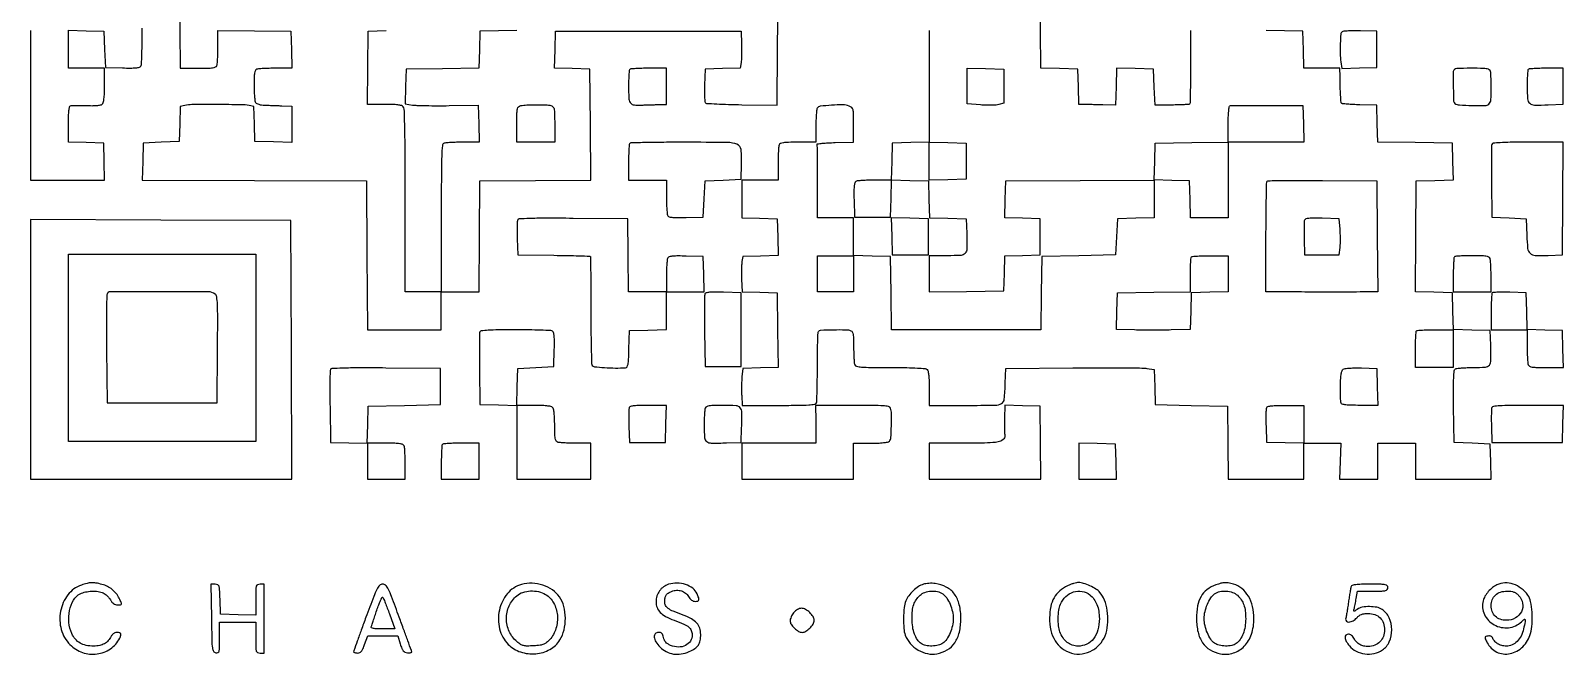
# Model space of a CAD drawing. Extents: x 179 to 1071, y 112 to 1107.
# Drawn here: x 179 to 1071, y 112 to 475 of the extents above; entities that cross this region are included whole.
import ezdxf

# ---------------------------------------------------------------- set-up
doc = ezdxf.new("R2010")
doc.units = 0

msp = doc.modelspace()

# ---------------------------------------------------------------- linework, layer by layer
for points in [[(636.628498, 508.5, -0.000011), (636.686514, 513.456964, -0.000007), (636.754941, 519.28553, -0.000007), (636.822713, 525.044777, -0.000012)], [(265.5, 496.5), (265.769502, 474.75), (266.039005, 453), (276.412514, 453, 0.005366), (281.968078, 453.059623, 0.030411), (284.916741, 453.302749, 0.063154), (286.602242, 453.767793, 0.205063), (287.393011, 454.581787, 0.072071), (287.632119, 455.638569, 0.005899), (287.821697, 458.471367, 0.007818), (287.955696, 461.871491, 0.005938), (288, 465.601675), (288, 475.039775), (309.25, 474.769888), (330.5, 474.5), (330.783832, 463.75), (331.067663, 453), (321.615619, 453, 0.00593), (317.880092, 452.955696, 0.007809), (314.475463, 452.821697, 0.005887), (311.638889, 452.632128, 0.0721), (310.581787, 452.393011, 0.190061), (309.785864, 451.663266, 0.071459), (309.315682, 450.197627, 0.035402), (309.070745, 447.679954, 0.006995), (309.015313, 443.143011, 0.009521), (309.086359, 439.729884, 0.012559), (309.288396, 436.624584, 0.010019), (309.571846, 434.061101, 0.108977), (309.923453, 433.089615, 0.138758), (310.563693, 432.515865, 0.042405), (311.787419, 432.040986, 0.037149), (313.366603, 431.702499, 0.026998), (315.158141, 431.553638, -0.000805), (317.228709, 431.490407, -0.000375), (319.913641, 431.40207, -0.000372), (322.73135, 431.30515, -0.00052), (325.25, 431.214023), (331, 431), (331, 420.466168), (331, 409.932337), (320.25, 410.216168), (309.5, 410.5), (309.215811, 420.678054), (308.931622, 430.856108), (306.215811, 431.332062, 0.040289), (301.431141, 431.778111, 0.002526), (287.244385, 431.882648, 0.002188), (272.891241, 431.853095, 0.049504), (268.784189, 431.418763), (266.068378, 430.856108), (265.784189, 420.678054), (265.5, 410.5), (255, 410), (244.5, 409.5), (244.216242, 398.757253), (243.932484, 388.014506), (309.216242, 387.757253), (374.5, 387.5), (374.760623, 344.25), (375.021245, 301), (396.510623, 301), (418, 301), (418, 312), (418, 323), (428.986147, 323), (439.972294, 323), (440.236147, 355.25), (440.5, 387.5), (472.763835, 387.763871), (505.02767, 388.027743), (504.763835, 420.263871), (504.5, 452.5), (494.216527, 452.785353), (483.933054, 453.070705), (484.216527, 463.785353), (484.5, 474.5), (538.5, 474.5), (592.5, 474.5), (592.748108, 467, -0.007598), (592.803647, 463.89277, -0.007406), (592.765608, 460.758588, -0.007333), (592.651042, 458.007093, -0.027302), (592.459277, 456.284554), (591.922339, 453.069109), (581.711169, 452.784554), (571.5, 452.5), (571.210352, 443.089648, 0.008052), (571.156644, 439.42805, 0.011912), (571.237748, 436.217744, 0.007189), (571.406745, 433.558231, 0.182207), (571.710352, 432.910471, 0.180444), (572.430624, 432.593135, 0.001702), (578.289916, 432.273246, 0.005423), (585.085108, 431.99931, 0.003449), (593, 431.820823), (613.5, 431.5), (613.763623, 464.217376), (614.027245, 496.934753)], [(854, 475), (854.06017, 464.25, -0.002173), (854.075531, 451.96315, -0.003736), (853.967334, 441.726533, -0.000817), (853.793233, 432.879412, -0.19338), (853.480927, 432.147593, -0.18355), (853.11546, 431.98336, -0.00198), (850.322446, 431.828696, -0.005908), (847.072031, 431.700102, -0.003771), (843.290434, 431.623768), (833.5, 431.5), (833, 442), (832.5, 452.5), (821.784171, 452.783485), (811.068343, 453.06697), (810.784171, 442.313367), (810.5, 431.559765), (803, 431.722392, 0.000144), (799.892804, 431.78887, 0.000141), (796.758714, 431.854135, 0.000139), (794.005162, 431.909938, 0.000526), (792.284983, 431.942509), (789.069966, 432), (788.784983, 442.25), (788.5, 452.5), (777.769409, 452.783635), (767.038817, 453.06727), (766.769409, 474.783635), (766.5, 496.5)], [(179, 475), (179, 431.5), (179, 388), (200.533832, 388), (222.067663, 388), (221.783832, 398.75), (221.5, 409.5), (211.25, 409.784983), (201, 410.069966), (201, 420.427994, -0.006647), (201.064678, 425.292635, -0.022153), (201.290933, 428.47902, -0.028465), (201.653197, 430.563159, -0.255102), (202.25, 431.23197, -0.077385), (203.093152, 431.392569, -0.005711), (205.450156, 431.445228, -0.007834), (208.27612, 431.4318, -0.005859), (211.38883, 431.331733, 0.011422), (214.768564, 431.260707, 0.02067), (217.53261, 431.380091, 0.02214), (219.637984, 431.652712, 0.130656), (220.63883, 432.115219, 0.157853), (221.284258, 433.133455, 0.032209), (221.686957, 435.256735, 0.023264), (221.929459, 438.419774, 0.0075), (222, 443.122445), (222, 453), (211.5, 453), (201, 453), (201, 464.034983), (201, 475.069966), (211.25, 474.784983), (221.5, 474.5), (222, 464), (222.5, 453.5), (232.417355, 453.211769, 0.006827), (237.195195, 453.138177, 0.023663), (240.282937, 453.278982, 0.033714), (242.294865, 453.604266, 0.19692), (243.152042, 454.211769, 0.130376), (243.481255, 455.253532, 0.002272), (243.733781, 461.226833, 0.005576), (243.919662, 468.225379, 0.003666), (243.984687, 476.283832)], [(461.933016, 475.066984), (451.216508, 474.783492), (440.5, 474.5), (440.216369, 463.76979), (439.932738, 453.03958), (418.716369, 452.76979), (397.5, 452.5), (397.216326, 442.368593), (396.932652, 432.237187), (401.216326, 431.647746, 0.02628), (403.804728, 431.429302, 0.003582), (409.235421, 431.296328, 0.004114), (415.677147, 431.237777, 0.003463), (422.5, 431.279153), (439.5, 431.5), (439.783832, 420.75), (440.067663, 410), (430.615619, 410, 0.00593), (426.880092, 409.955696, 0.007809), (423.475463, 409.821697, 0.005887), (420.638889, 409.632128, 0.0721), (419.581787, 409.393011, 0.289219), (418.627123, 408.114311, 0.010474), (418.262757, 401.761718, 0.008185), (418.045039, 390.86474, 0.000902), (418, 365.893011), (418, 323), (407.5, 323), (397, 323), (396.955258, 333.25, -0.000996), (396.940416, 339.50585, -0.000124), (396.938632, 353.088009, -0.000146), (396.945246, 369.216928, -0.000121), (396.961487, 386.390032, 0.001458), (396.926806, 406.460582, 0.004927), (396.736711, 419.572275, 0.002476), (396.456442, 429.134585, 0.166121), (395.883784, 430.640032, 0.158067), (394.865529, 431.284875, 0.032079), (392.737854, 431.687139, 0.023202), (389.56871, 431.929495, 0.007482), (384.857668, 432), (374.960225, 432), (375.230112, 453.25), (375.5, 474.5), (386, 475)], [(702, 474.960995), (702, 442.514329), (702, 410.067663), (691.25, 409.783832), (680.5, 409.5), (680.216168, 398.75), (679.932337, 388), (670.216168, 387.984687, 0.007782), (666.400525, 387.919284, 0.010705), (662.975707, 387.733781, 0.007622), (660.139207, 387.475621, 0.115349), (659.211769, 387.152042, 0.19692), (658.604266, 386.294865, 0.033714), (658.278982, 384.282937, 0.023663), (658.138177, 381.195195, 0.006827), (658.211769, 376.417355), (658.5, 366.5), (669, 366.5), (679.5, 366.5), (679.784171, 377.283485), (680.068343, 388.06697), (690.784171, 387.783485), (701.5, 387.5), (701.783492, 376.783492), (702.066984, 366.066984), (712.783492, 365.783492), (723.5, 365.5), (723.795054, 357, -0.009927), (723.928151, 348.034911, -0.179688), (722.933469, 345.397028, -0.203196), (720.50249, 344.211645, -0.01319), (712.480948, 344), (702, 344), (702, 333.480498), (702, 322.960995), (723.75, 323.230498), (745.5, 323.5), (745.784601, 333.715399), (746.069202, 343.930798), (756.284601, 344.215399), (766.5, 344.5), (766.5, 355), (766.5, 365.5), (756.216527, 365.785353), (745.933054, 366.070705), (746.216527, 376.785353), (746.5, 387.5), (789.75, 387.760623), (833, 388.021245), (833, 377.044454), (833, 366.067663), (822.25, 365.783832), (811.5, 365.5), (811, 355), (810.5, 344.5), (789, 344), (767.5, 343.5), (767.230112, 322.25), (766.960225, 301), (756.730112, 300.92567, -0.001351), (751.327155, 300.901012, -0.00038), (742.89572, 300.891724, -0.000383), (733.364536, 300.895771, -0.000404), (724, 300.914488, 0.000074), (714.598783, 300.939484, 0.000069), (704.957405, 300.962372, 0.000068), (696.378284, 300.98039, 0.00023), (690.769888, 300.988818), (680.039775, 301), (679.769888, 322.25), (679.5, 343.5), (668.75, 343.783832), (658, 344.067663), (658, 355.033832), (658, 366), (647.5, 366), (637, 366), (637, 387, 0.001113), (636.981958, 395.103968, 0.00176), (636.926563, 402.051562, 0.000393), (636.851697, 408.148204, 0.077325), (636.75, 408.75, -0.474795), (636.945705, 409.058842, -0.00532), (639.73125, 409.363063, -0.011337), (643.145136, 409.621204, -0.006601), (647.25, 409.783832), (658, 410.067663), (658, 420.058583, 0.003895), (657.949418, 426.55166, 0.054245), (657.660283, 428.872118, 0.15464), (656.910921, 430.124524, 0.090604), (655.402241, 431.037168, 0.089758), (651.762346, 431.715644, 0.018421), (645.202153, 431.50834, 0.012933), (638.609669, 430.884866, 0.224944), (636.833314, 429.764536, 0.114529), (636.515762, 428.859726, 0.007956), (636.261917, 426.15427, 0.010974), (636.079668, 422.885292, 0.008023), (636.015313, 419.25), (636, 410), (625.606989, 410, 0.005351), (620.039857, 409.940414, 0.030363), (617.086379, 409.69735, 0.063068), (615.398405, 409.23239, 0.205218), (614.606989, 408.418213, 0.07203), (614.367894, 407.361889, 0.005915), (614.178303, 404.534475, 0.007831), (614.044305, 401.140776, 0.005951), (614, 397.418213), (614, 388), (603.5, 388), (593, 388), (593, 377.034983), (593, 366.069966), (603.25, 365.784983), (613.5, 365.5), (613.783473, 354.785353), (614.066946, 344.070705), (603.791339, 343.785353), (593.515732, 343.5), (593.007866, 340.64126, 0.031897), (592.831638, 339.075052, 0.007663), (592.74548, 336.461117, 0.007839), (592.739627, 333.451725, 0.007699), (592.827811, 330.425384), (593.155621, 323.068248), (603.327811, 322.784124), (613.5, 322.5), (613.769404, 300.785197), (614.038809, 279.070395), (603.769404, 278.785197), (593.5, 278.5), (593, 273.5, 0.013845), (592.832182, 271.172593, 0.007325), (592.746404, 268.279687, 0.007284), (592.745142, 265.31545, 0.011179), (592.838821, 262.75), (593.177642, 257), (614.481832, 257, 0.002257), (626.033744, 257.052143, 0.014388), (631.891357, 257.27367, 0.021785), (635.352602, 257.656431, 0.268885), (636.345392, 258.457694, 0.083419), (636.570084, 259.566393, 0.001724), (636.740447, 265.233161, 0.003986), (636.86423, 271.874683, 0.002666), (636.904762, 279.476136, -0.002897), (636.948614, 287.044289, -0.004484), (637.082961, 293.579247, -0.001513), (637.266316, 299.21066, -0.130229), (637.511398, 300.018442, -0.24914), (638.766516, 300.751957, -0.005184), (646.236696, 300.977457, -0.009488), (653.385476, 300.983421, -0.087287), (656.418213, 300.393011, -0.191652), (657.216173, 299.656877, -0.070258), (657.687898, 298.167248, -0.03479), (657.936805, 295.605148, -0.006824), (658, 290.974799, 0.006352), (658.044336, 287.484808, 0.008233), (658.178303, 284.287222, 0.006434), (658.368294, 281.623534, 0.070701), (658.606989, 280.581787, 0.255133), (659.641393, 279.70203, 0.03233), (662.645065, 279.277098, 0.01678), (668.002267, 279.050113, 0.002197), (679.406989, 279, -0.003289), (688.893878, 278.937595, -0.01072), (695.172836, 278.720287, -0.009688), (699.54755, 278.389768, -0.17439), (700.8, 277.8, -0.150969), (701.328068, 276.799696, -0.019349), (701.688776, 274.369558, -0.018472), (701.925705, 271.071747, -0.008695), (702, 266.8), (702, 257), (723.480948, 257, 0.003164), (740.479112, 257.10758, 0.127215), (744.042339, 258.077367, 0.245296), (745.690422, 260.643505, 0.01508), (746.24922, 270), (746.5, 278.5), (785.5, 278.793658, -0.001505), (800.748164, 278.862581, -0.002148), (814.282093, 278.82487, -0.001174), (825.724706, 278.71695, -0.032398), (828.715636, 278.487539), (832.931273, 277.88776), (833.215636, 267.69388), (833.5, 257.5), (854.5, 257), (875.5, 256.5), (875.769888, 235.25), (876.039775, 214), (898.019888, 214), (920, 214), (920, 224.5), (920, 235), (930.75, 235.00211), (941.5, 235.00422), (941.185662, 224.50211), (940.871323, 214), (951.935662, 214), (963, 214), (963, 224.5), (963, 235), (974, 235), (985, 235), (985, 224.5), (985, 214), (1007.034983, 214), (1029.069966, 214), (1028.784983, 224.25), (1028.5, 234.5), (1018, 235), (1007.5, 235.5), (1007.22917, 256.428109, -0.002701), (1007.150006, 266.928451, -0.012029), (1007.285113, 273.091209, -0.012869), (1007.572759, 277.095412, -0.230932), (1008.22917, 278.162796, -0.11432), (1009.137171, 278.481829, -0.008032), (1011.838285, 278.73694, -0.011034), (1015.102508, 278.920045, -0.008078), (1018.730948, 278.984687, 0.017085), (1025.733962, 279.235676, 0.213819), (1028.016955, 280.457168, 0.165315), (1028.93607, 283.135712, 0.009396), (1028.795054, 292), (1028.5, 300.5), (1017.783492, 300.783492), (1007.066984, 301.066984), (1006.783492, 311.783492), (1006.5, 322.5), (995.736192, 322.783972), (984.972383, 323.067944), (985.236192, 355.283972), (985.5, 387.5), (996.283485, 387.784171), (1007.06697, 388.068343), (1006.783485, 398.784171), (1006.5, 409.5), (984.783635, 409.769409), (963.06727, 410.038817), (962.783635, 420.769409), (962.5, 431.5), (952.560598, 431.772735, -0.005103), (948.710893, 431.917699, -0.007801), (945.376729, 432.129521, -0.003444), (942.555841, 432.372536, -0.174895), (942.062331, 432.604335, -0.174373), (941.694292, 433.38585, -0.008212), (941.462677, 436.333159, -0.008696), (941.264525, 440.772269, -0.002012), (941.091064, 448.25), (941, 453), (930.533832, 453), (920.067663, 453), (919.783832, 463.75), (919.5, 474.5), (908.783492, 474.783492), (898.066984, 475.066984)]]:
    msp.add_lwpolyline(points, format="xyb")
for points in [[(942.395198, 474.253945, 0.224137), (941.571191, 472.850736, 0.011288), (941.203716, 467.408099, 0.018749), (941.161164, 461.616022, 0.030432), (941.608262, 456.716051), (942.187267, 452.932101), (952.343634, 453.216051), (962.5, 453.5), (962.5, 464), (962.5, 474.5), (953, 474.753945, 0.007658), (949.280248, 474.796385, 0.010802), (945.966089, 474.711822, 0.007231), (943.217188, 474.542343, 0.131448)], [(527.666667, 452.333333, 0.175801), (527.400534, 451.764128, 0.005479), (527.195833, 449.156801, 0.010096), (527.048318, 446.033718, 0.006752), (527, 442.455778, 0.012108), (527.161136, 435.802876, 0.114126), (527.933682, 433.072111, 0.219646), (529.629927, 431.821263, 0.061397), (533, 431.549936, -0.002153), (534.76833, 431.61716, -0.000756), (537.307812, 431.698908, -0.000751), (540.100539, 431.780385, -0.000879), (542.75, 431.849041), (549, 432), (549, 442.5), (549, 453), (538.666667, 453, 0.006022), (534.658388, 452.951724, 0.009111), (531.172917, 452.804167, 0.004516), (528.245497, 452.600197, 0.178563)], [(745.5, 442.571947), (745.5, 432.643894), (742.589847, 431.865599, -0.049706), (740.975102, 431.601704, -0.011627), (738.231596, 431.493519, -0.011874), (735.054745, 431.517621, -0.011408), (731.839847, 431.691869), (724, 432.296435), (724, 442.682049), (724, 453.067663), (734.75, 452.783832), (745.5, 452.5)], [(1007.666667, 452.333333, 0.197733), (1006.974508, 450.672982, 0.004906), (1007.018744, 442.282886, 0.00426), (1007.218741, 433.811579, 0.251377), (1007.965533, 432.521302, 0.124243), (1010.557087, 431.701556, 0.009279), (1018.013312, 431.398815, 0.007684), (1025.58347, 431.348437, 0.172689), (1027.606849, 432.088677, 0.207888), (1028.932813, 434.711122, 0.016873), (1029.125642, 442.595214, 0.015078), (1028.813401, 450.507315, 0.291562), (1027.418213, 452.393011, 0.086595), (1024.751045, 452.916057, 0.005978), (1017.049326, 452.984863, 0.003449), (1009.015008, 452.905165, 0.194545)], [(1050.666667, 452.333333, 0.17604), (1050.400473, 451.763307, 0.005394), (1050.195833, 449.131169, 0.010012), (1050.048314, 445.979912, 0.006689), (1050, 442.368517, 0.017724), (1050.255816, 435.154068, 0.199394), (1051.513227, 432.644681, 0.178397), (1054.25107, 431.615471, 0.013692), (1062.25, 431.782559), (1071, 432.205232), (1071, 442.602616), (1071, 453), (1061.166667, 453, 0.006327), (1057.350087, 452.951706, 0.009526), (1054.026042, 452.804167, 0.004912), (1051.241448, 452.599886, 0.177413)], [(481.75, 431.369714, -0.133542), (483.013227, 430.634057, -0.144985), (483.681309, 429.381438, -0.046747), (483.950532, 426.911711, -0.003789), (484, 420.383369), (484, 410), (473, 410), (462, 410), (462, 420.430449, -0.003613), (462.047728, 427.03584, -0.047478), (462.314316, 429.464347, -0.155954), (462.985053, 430.653292, -0.140275), (464.25, 431.294267, -0.036864), (467.752657, 431.704483, -0.009645), (473.413133, 431.838101, -0.008387), (479.032139, 431.768076, -0.058216)], [(919.783832, 420.632081), (920.067663, 410), (898.033832, 410), (876, 410), (876, 388), (876, 366), (865.033832, 366), (854.067663, 366), (853.783832, 376.75), (853.5, 387.5), (843.216527, 387.785353), (832.933054, 388.070705), (833.216527, 398.785353), (833.5, 409.5), (854.75, 409.769888), (876, 410.039775), (876, 420.436554, -0.008229), (876.068482, 424.597227, -0.014966), (876.282022, 427.990572, -0.009671), (876.582952, 430.663349, -0.286768), (876.998364, 431.166667, -0.077545), (877.784282, 431.299521, -0.000694), (883.799252, 431.367445, -0.00237), (890.722396, 431.40319, -0.001526), (898.748364, 431.382081), (919.5, 431.264163)], [(527.666737, 409.333404, 0.178561), (527.399846, 408.754521, 0.004516), (527.195854, 405.827104, 0.009112), (527.048282, 402.341617, 0.006022), (527, 398.333333), (527, 388), (538, 388), (549, 388), (549.015313, 378.25, 0.007755), (549.080714, 374.421391, 0.010675), (549.266219, 370.985645, 0.007585), (549.524351, 368.139851, 0.115445), (549.847958, 367.211769, 0.19692), (550.705135, 366.604266, 0.033714), (552.717063, 366.278982, 0.023663), (555.804805, 366.138177, 0.006827), (560.582645, 366.211769), (570.5, 366.5), (571, 377), (571.5, 387.5), (582, 388), (592.5, 388.5), (592.788833, 397.243181, 0.036481), (592.449075, 405.752465, 0.279804), (590.105656, 408.781351, 0.089314), (584.615258, 409.828705, 0.002344), (559.647713, 409.969876, 0.001995), (547.594639, 409.93344, 0.003222), (537.336178, 409.795397, 0.000589), (528.302217, 409.604952, 0.193134)], [(1029.447199, 408.723, 0.088003), (1029.255956, 407.733152, 0.001312), (1029.180843, 401.807175, 0.003516), (1029.16003, 394.911562, 0.002311), (1029.228584, 386.973), (1029.5, 366.5), (1039.5, 366), (1049.5, 365.5), (1049.78602, 355.765906, 0.018563), (1050.288309, 348.223421, 0.181953), (1051.69017, 345.419268, 0.179528), (1054.602547, 344.215405, 0.01798), (1062.259538, 344.209712), (1070.5, 344.5), (1070.763664, 377.25), (1071.027329, 410), (1050.48228, 410, 0.002749), (1040.200895, 409.943472, 0.01241), (1034.20111, 409.728498, 0.012788), (1030.313257, 409.392499, 0.280154)], [(962.763853, 355.25), (963.027706, 323), (952.763853, 322.926805, -0.00126), (944.527276, 322.888824, -0.000694), (934.455126, 322.881746, -0.00058), (922.339842, 322.904102, -0.000334), (907.75, 322.957682), (898, 323), (898, 354.833333, -0.002001), (898.049029, 367.086392, -0.003231), (898.199888, 377.515513, -0.000593), (898.402981, 386.698691, -0.192864), (898.680468, 387.347135, -0.194926), (899.328722, 387.621499, -0.000608), (908.434599, 387.750224, -0.003285), (918.778546, 387.815907, -0.002034), (930.930468, 387.763802), (962.5, 387.5)], [(462.422576, 364.658833, 0.081878), (462.235762, 363.751312, 0.004959), (462.152997, 360.965857, 0.007304), (462.135721, 357.630588, 0.005329), (462.210159, 353.924983), (462.5, 344.5), (483.414282, 344.252384, -0.001613), (491.458792, 344.131188, -0.002619), (498.29212, 343.97038, -0.000395), (504.342878, 343.791482, -0.191037), (504.693248, 343.640085, -0.195791), (504.842618, 343.285515, -0.000187), (504.947117, 334.309265, -0.001812), (505.023944, 324.256515, -0.001106), (505.045373, 312.387701, 0.002429), (505.09849, 300.456831, 0.003811), (505.272153, 290.201511, 0.00108), (505.510101, 281.29643, 0.134831), (505.835026, 280.234465, 0.229937), (507.093376, 279.456348, 0.008001), (512.983208, 278.949801, 0.015289), (519.356243, 278.699747, 0.019668), (525.216168, 278.879639, 0.241101), (526.132555, 279.432929, 0.093391), (526.682064, 280.857316, 0.03447), (527.001839, 283.674162, 0.004432), (527.216168, 289.75), (527.5, 300.5), (538.25, 300.783832), (549, 301.067663), (549, 312.033832), (549, 323), (560.034983, 323), (571.069966, 323), (570.784983, 333.25), (570.5, 343.5), (560.582645, 343.788231, 0.006827), (555.804805, 343.861823, 0.023663), (552.717063, 343.721018, 0.033714), (550.705135, 343.395734, 0.19692), (549.847958, 342.788231, 0.113964), (549.524772, 341.869999, 0.008157), (549.266219, 339.16123, 0.011132), (549.080746, 335.886984, 0.008167), (549.015313, 332.25), (549, 323), (538.019888, 323), (527.039775, 323), (526.769888, 344.25), (526.5, 365.5), (494.712418, 365.73385, 0.001572), (478.141422, 365.803644, 0.008587), (469.179339, 365.659283, 0.007426), (463.405638, 365.381164, 0.293357)], [(920.44275, 364.711405, 0.081149), (920.248444, 363.774362, 0.00524), (920.158923, 360.981301, 0.007536), (920.137209, 357.634347, 0.00554), (920.210159, 353.924983), (920.5, 344.5), (930.5, 344.5), (940.5, 344.5), (941.08534, 348.886315, 0.022863), (941.269448, 350.99849, 0.010307), (941.326793, 353.780045, 0.01018), (941.266834, 356.724741, 0.013684), (941.08534, 359.386315), (940.5, 365.5), (930.732592, 365.786422, 0.006215), (925.820487, 365.869374, 0.027145), (922.9185, 365.724677, 0.046335), (921.158442, 365.373938, 0.232847)], [(876, 333.533832), (876, 323.067663), (865.25, 322.783832), (854.5, 322.5), (854.217057, 311.837601), (853.934114, 301.175203), (842.896523, 300.837601, -0.004776), (837.911622, 300.732779, -0.002919), (832.027905, 300.699624, -0.002925), (826.198828, 300.734914, -0.005192), (821.396568, 300.841971), (810.934202, 301.183942), (811.217101, 311.841971), (811.5, 322.5), (832.75, 322.769888), (854, 323.039775), (854, 332.853221, -0.006339), (854.048294, 336.662176, -0.009543), (854.195833, 339.9798, -0.004928), (854.400127, 342.75872, -0.177365), (854.666667, 343.333333, -0.178563), (855.245497, 343.600197, -0.004516), (858.172917, 343.804167, -0.009111), (861.658388, 343.951724, -0.006022), (865.666667, 344), (876, 344)], [(1007.666667, 343.333333, 0.177413), (1007.400114, 342.758552, 0.004912), (1007.195833, 339.973958, 0.009526), (1007.048294, 336.649913, 0.006327), (1007, 332.833333), (1007, 323), (1018, 323), (1029, 323), (1029, 331.918213, 0.006277), (1028.955669, 335.449196, 0.008159), (1028.821697, 338.68135, 0.006338), (1028.631778, 341.373807, 0.070946), (1028.393011, 342.418213, 0.199759), (1027.624187, 343.225925, 0.066055), (1026.020372, 343.693741, 0.032092), (1023.231606, 343.939041, 0.005893), (1018.059678, 344, 0.006396), (1014.284117, 343.951702, 0.009619), (1010.994614, 343.804167, 0.005003), (1008.240534, 343.599816, 0.177151)], [(223.453816, 321.740243, 0.089548), (223.261817, 320.729866, 0.000598), (223.19019, 311.747155, 0.00234), (223.168607, 301.460077, 0.00149), (223.235201, 289.490243), (223.5, 258.5), (255.5, 258.5), (287.5, 258.5), (287.765726, 289.5, 0.001225), (287.879013, 308.006621, 0.012082), (287.71941, 315.793845, 0.024457), (287.315418, 320.099227, 0.201729), (286.324597, 321.75, 0.157681), (282.495237, 323.016106, 0.001671), (254.221233, 323.106234, 0.001077), (225.335041, 323.03952, 0.309316)], [(571.460699, 321.75818, 0.087787), (571.264261, 320.743783, 0.001376), (571.184809, 314.817509, 0.003604), (571.161015, 307.914021, 0.002374), (571.228584, 299.973), (571.5, 279.5), (582, 279.5), (592.5, 279.5), (592.5, 301), (592.5, 322.5), (582.232115, 322.785181, 0.006024), (577.155199, 322.864994, 0.024688), (574.079318, 322.724352, 0.038626), (572.174323, 322.392889, 0.243366)], [(1029.700461, 322.367127, 0.177417), (1029.420396, 321.763196, 0.00491), (1029.20576, 318.83701, 0.009524), (1029.050742, 315.343969, 0.006326), (1029, 311.333333), (1029, 301), (1039.5, 301), (1050, 301), (1050, 291.581787, 0.005951), (1050.044305, 287.859224, 0.007831), (1050.178303, 284.465525, 0.005915), (1050.367894, 281.638111, 0.07203), (1050.606989, 280.581787, 0.201439), (1051.382712, 279.77208, 0.065148), (1053.011753, 279.305123, 0.031553), (1055.850088, 279.060526, 0.00572), (1061.140821, 279), (1071.067663, 279), (1070.783832, 289.75), (1070.5, 300.5), (1060.283481, 300.784613), (1050.066961, 301.069227), (1049.783481, 311.784613), (1049.5, 322.5), (1039.950461, 322.783794, 0.007041), (1036.240283, 322.841782, 0.010544), (1033.000338, 322.778463, 0.005798), (1030.297812, 322.637197, 0.182377)], [(440.433202, 299.686522, 0.088227), (440.247349, 298.72227, 0.001247), (440.176732, 292.796459, 0.003425), (440.159009, 285.909014, 0.002245), (440.228584, 277.973), (440.5, 257.5), (451.25, 257.216168), (462, 256.932337), (462, 235.466168), (462, 214), (483.5, 214), (505, 214), (505, 224.5), (505, 235), (496.081787, 235, -0.006277), (492.550804, 235.044331, -0.008159), (489.31865, 235.178303, -0.006338), (486.626193, 235.368222, -0.070946), (485.581787, 235.606989, -0.195123), (484.779618, 236.357006, -0.068495), (484.309523, 237.894083, -0.033615), (484.062206, 240.550838, -0.006405), (484, 245.406989, 0.009539), (483.924249, 249.37742, 0.019202), (483.684733, 252.500056, 0.020076), (483.321527, 254.822996, 0.148618), (482.8, 255.8, 0.151095), (481.798441, 256.328414, 0.019308), (479.362299, 256.688986, 0.018432), (476.054729, 256.925781, 0.008652), (471.766168, 257), (461.932337, 257), (462.216168, 267.75), (462.5, 278.5), (473, 279), (483.5, 279.5), (483.788231, 289.417355, 0.006803), (483.862102, 294.198529, 0.023727), (483.721431, 297.281172, 0.033896), (483.39626, 299.285753, 0.199357), (482.788231, 300.133611, 0.127946), (481.751973, 300.454843, 0.002305), (475.916649, 300.697032, 0.005577), (469.075804, 300.872995, 0.003674), (461.204618, 300.929779, 0.002886), (451.242027, 300.87093, 0.012027), (445.241969, 300.656451, 0.011345), (441.268742, 300.328023, 0.28194)], [(1007, 290), (1007, 279), (996, 279), (985, 279), (985, 289.333333, -0.006022), (985.048276, 293.341612, -0.009111), (985.195833, 296.827083, -0.004516), (985.399803, 299.754503, -0.178563), (985.666667, 300.333333, -0.178563), (986.245497, 300.600197, -0.004516), (989.172917, 300.804167, -0.009111), (992.658388, 300.951724, -0.006022), (996.666667, 301), (1007, 301)], [(353.434825, 277.690751, 0.088201), (353.248346, 276.723524, 0.001254), (353.177208, 270.797702, 0.003436), (353.159128, 263.909309, 0.002252), (353.228584, 255.973), (353.5, 235.5), (364.25, 235.216168), (375, 234.932337), (375, 224.466168), (375, 214), (386, 214), (397, 214), (397, 222.918213, 0.006277), (396.955669, 226.449196, 0.008159), (396.821697, 229.68135, 0.006338), (396.631778, 232.373807, 0.070946), (396.393011, 233.418213, 0.205485), (395.600474, 234.232706, 0.062919), (393.908208, 234.697521, 0.03028), (390.946379, 234.940479, 0.005326), (385.359179, 235), (374.932337, 235), (375.216168, 245.75), (375.5, 256.5), (396.5, 257), (417.5, 257.5), (417.5, 268), (417.5, 278.5), (385.70624, 278.717752, 0.001676), (369.653474, 278.773895, 0.00799), (360.482501, 278.628675, 0.00578), (354.357261, 278.362835, 0.295544)], [(962.783832, 267.75), (963.067663, 257), (952.640821, 257, -0.00628), (947.573325, 257.063651, -0.023847), (944.416011, 257.293925, -0.034974), (942.42458, 257.677759, -0.240498), (941.70593, 258.32395, -0.077439), (941.511884, 259.226218, -0.005429), (941.391495, 261.818325, -0.007586), (941.328126, 264.926847, -0.005637), (941.348942, 268.36053, -0.008361), (941.494775, 272.640834, -0.029485), (941.796132, 275.376083, -0.046789), (942.26938, 277.139469, -0.1602), (943, 278.055243, -0.117185), (944.031666, 278.427605, -0.011309), (946.703125, 278.669919, -0.013884), (949.943633, 278.799846, -0.010538), (953.5, 278.768663), (962.5, 278.5)], [(527.428774, 255.674983, 0.081654), (527.239658, 254.758353, 0.005045), (527.154817, 251.970602, 0.007376), (527.136178, 248.631743, 0.005394), (527.210159, 244.924983), (527.5, 235.5), (538, 235.5), (548.5, 235.5), (548.783832, 246.25), (549.067663, 257), (538.502447, 257, 0.006163), (533.358283, 256.936587, 0.023613), (530.163994, 256.706615, 0.034632), (528.151549, 256.323077, 0.241229)], [(571.606989, 255.418213, 0.070903), (571.368235, 254.374278, 0.006355), (571.178303, 251.686947, 0.008172), (571.044332, 248.460948, 0.00629), (571, 244.937265, 0.018396), (571.247889, 238.202118, 0.216958), (572.475084, 235.960401, 0.161461), (575.164284, 235.06185, 0.009253), (584, 235.204946), (592.5, 235.5), (592.795054, 244, 0.009652), (592.932406, 252.921142, 0.172963), (591.974169, 255.575505, 0.208519), (589.614895, 256.775922, 0.014882), (582.087937, 257, 0.005765), (576.828545, 256.939362, 0.031694), (574.003282, 256.694582, 0.065386), (572.380901, 256.227398, 0.201)], [(636.005865, 248.25, -0.001027), (636.04936, 244.734939, -0.001212), (636.07562, 241.409375, -0.001058), (636.085045, 238.601305, -0.007648), (636.066053, 237.25), (636, 235), (614.5, 235), (593, 235), (593, 224.5), (593, 214), (625.5, 214), (658, 214), (658, 224.5), (658, 235), (667.8, 235, 0.008695), (672.071747, 235.074295, 0.018472), (675.369558, 235.311224, 0.019349), (677.799696, 235.671932, 0.150969), (678.8, 236.2, 0.182186), (679.648595, 238.075108, 0.008428), (679.98781, 245.18065, 0.012209), (680.032511, 252.131964, 0.087326), (679.393011, 255.418213, 0.258867), (678.33644, 256.304141, 0.029904), (675.155152, 256.724494, 0.015859), (669.489924, 256.95046, 0.002037), (657.332823, 257), (635.879624, 257)], [(745.889309, 249.284983, 0.002384), (745.859633, 246.144491, 0.00274), (745.862028, 243.146073, 0.002463), (745.890509, 240.604312, 0.015784), (745.951876, 239.318669, -0.248435), (744.97776, 237.063553, -0.124936), (742.0757, 235.741543, -0.040047), (735.906204, 235.129886, -0.004692), (722.065741, 235), (702, 235), (702, 224.5), (702, 214), (734.519888, 214), (767.039775, 214), (766.769888, 235.25), (766.5, 256.5), (756.25, 256.784983), (746, 257.069966)], [(920, 245.966168), (920, 234.932337), (909.25, 235.216168), (898.5, 235.5), (898.210159, 244.924983, -0.005394), (898.136178, 248.631743, -0.007376), (898.154817, 251.970602, -0.005045), (898.239658, 254.758353, -0.081654), (898.428774, 255.674983, -0.241018), (899.150647, 256.322788, -0.034741), (901.157558, 256.706476, -0.023677), (904.342601, 256.936534, -0.00619), (909.468615, 257), (920, 257)], [(1029.428774, 255.674983, 0.081654), (1029.239658, 254.758353, 0.005045), (1029.154817, 251.970602, 0.007376), (1029.136178, 248.631743, 0.005394), (1029.210159, 244.924983), (1029.5, 235.5), (1050, 235.5), (1070.5, 235.5), (1070.783832, 246.25), (1071.067663, 257), (1050.502447, 257, 0.002631), (1039.97284, 256.944601, 0.013068), (1034.058858, 256.727711, 0.015137), (1030.329498, 256.379632, 0.277041)], [(418.666667, 234.333333, 0.177413), (418.400114, 233.758552, 0.004912), (418.195833, 230.973958, 0.009526), (418.048294, 227.649913, 0.006327), (418, 223.833333), (418, 214), (429, 214), (440, 214), (440, 224.5), (440, 235), (429.666667, 235, 0.006022), (425.658388, 234.951724, 0.009111), (422.172917, 234.804167, 0.004516), (419.245497, 234.600197, 0.178563)], [(208.5, 152.497852, 0.14519), (200.681632, 146.818469, 0.116968), (196.41551, 137.299167, 0.113565), (196.817629, 126.643632, 0.131123), (201.89606, 117.868646, 0.113634), (209.157237, 113.325343, 0.115923), (217.619121, 112.459324, 0.118971), (225.413909, 115.443742, 0.124193), (230.84263, 121.618517, 0.03346), (231.212395, 122.475891, 0.04406), (231.424827, 123.300218, 0.050882), (231.467443, 123.981444, 0.188744), (231.29815, 124.368517, 0.160671), (230.067851, 124.988491, 0.110544), (228.497943, 124.87521, 0.098839), (226.98126, 124.06766, 0.103167), (225.918144, 122.75, -0.063178), (224.161122, 120.178837, -0.08375), (221.957644, 118.404139, -0.078426), (219.177625, 117.375503, -0.048344), (215.70034, 117.022236, -0.04941), (211.258689, 117.441467, -0.081821), (207.73818, 118.751051, -0.088635), (205.014143, 121.027897, -0.068002), (202.943379, 124.316317, -0.084799), (201.241122, 130.793531, -0.0746), (201.668458, 137.776485, -0.081058), (204.011359, 143.784799, -0.140916), (207.871757, 147.433683, -0.068728), (210.868672, 148.493835, -0.041755), (214.607115, 148.941988, -0.041932), (218.333824, 148.76308, -0.07407), (221.287676, 147.914788, -0.057259), (222.32423, 147.290738, -0.029084), (223.47559, 146.292138, -0.028453), (224.557499, 145.110315, -0.037727), (225.391265, 143.914788, 0.041443), (226.299311, 142.633129, 0.065336), (227.292419, 141.724388, 0.07484), (228.377168, 141.185355, 0.078103), (229.556536, 141, 0.029429), (231.320197, 141.103896, 0.305593), (231.843486, 141.554445, 0.177798), (231.769701, 142.419134, 0.010678), (230.595014, 144.79966, 0.05054), (228.759472, 147.596725, 0.053283), (226.428978, 149.914159, 0.053088), (223.653157, 151.693551, 0.049506), (220.5, 152.898572, 0.021914), (217.031839, 153.682442, 0.053011), (214.414466, 153.872644, 0.053694), (211.835668, 153.507482, 0.022984)], [(284.22886, 133.25, 0.001486), (284.447108, 120.182708, 0.026329), (284.75199, 115.974289, 0.107788), (285.435969, 114.038936, 0.222375), (286.75, 113.180449, 0.134901), (288.018293, 113.342528, 0.235151), (288.696788, 114.126183, 0.059351), (288.957331, 116.071705, 0.003641), (289, 121.930449), (289, 131), (299.5, 131), (310, 131), (310, 122, 0.003707), (310.044005, 116.064536, 0.064117), (310.319444, 114.15, 0.224677), (311.049189, 113.306062, 0.104331), (312.5, 113), (315, 113), (315, 133), (315, 153), (312.5, 153, 0.104705), (311.049136, 152.692806, 0.224551), (310.319176, 151.846502, 0.063889), (310.043924, 149.925856, 0.003684), (310, 143.965017), (310, 134.930034), (299.75, 135.215017), (289.5, 135.5), (289.211067, 144.25, 0.00416), (288.976485, 149.922741, 0.064353), (288.631275, 151.839627, 0.212974), (287.875335, 152.6905, 0.106584), (286.439927, 153), (283.95772, 153)], [(374.124832, 133.75, 0.001213), (371.389591, 126.316765, 0.001922), (369.086358, 119.934375, 0.000417), (367.089933, 114.320045, 0.08738), (366.994135, 113.75, 0.257046), (367.155828, 113.46162, 0.060681), (367.674623, 113.220313, 0.047701), (368.419976, 113.054559, 0.030883), (369.302456, 113, 0.103381), (370.542237, 113.259108, 0.118517), (371.505213, 113.988122, 0.069155), (372.374576, 115.409985, 0.016374), (373.402886, 118), (375.200861, 123), (383.924863, 123), (392.648865, 123), (394.11819, 118.25, 0.018065), (395.020852, 115.666385, 0.082363), (395.831847, 114.302953, 0.123726), (396.864268, 113.56021, 0.06555), (398.402738, 113.173062, 0.028948), (399.457564, 113.112094, 0.058008), (400.285537, 113.208599, 0.103181), (400.769022, 113.43477, 0.338193), (400.858979, 113.753145, -0.006282), (400.591433, 114.454781, -0.000051), (398.5492, 120.021279, -0.000184), (396.208956, 126.409356, -0.000119), (393.5, 133.817783, 0.002135), (389.068511, 145.787086, 0.026561), (387.129408, 150.224648, 0.084182), (385.623439, 152.276956, 0.193638), (383.880698, 152.987699, 0.195012), (382.132673, 152.288517, 0.084144), (380.613142, 150.235746, 0.026465), (378.644372, 145.784282, 0.002118)], [(464.61989, 152.817289, 0.154005), (456.470828, 147.51913, 0.118537), (451.804166, 137.925325, 0.114556), (451.92848, 126.984805, 0.137333), (456.961173, 118.038827, 0.116514), (464.145238, 113.600393, 0.101874), (472.930896, 112.555382, 0.104581), (481.227215, 115.058808, 0.129658), (487.057362, 120.592814, 0.081123), (489.453346, 126.393888, 0.060485), (490.20757, 133.287917, 0.060982), (489.29195, 140.097084, 0.086528), (486.760383, 145.644747, 0.091251), (482.701052, 149.725799, 0.073326), (477.142334, 152.477626, 0.070938), (470.840408, 153.570088, 0.075363)], [(550.312913, 152.941135, 0.080547), (547.334595, 151.484172, 0.082539), (544.997996, 149.170751, 0.081382), (543.511675, 146.19532, 0.075359), (543, 142.819687, 0.088251), (543.608695, 139.397884, 0.106604), (545.350877, 136.646628, 0.079342), (548.52517, 134.305149, 0.030305), (553.56257, 132.076098, -0.012766), (559.249276, 129.79459, -0.068394), (562.101231, 128.070876, -0.127114), (563.504011, 126.177735, -0.096506), (564, 123.631935, -0.138957), (562.953534, 119.939216, -0.140602), (560.128814, 117.364493, -0.122499), (556.025053, 116.464146, -0.092253), (551.492277, 117.43878, -0.035794), (549.776542, 118.304574, -0.072831), (548.608961, 119.257083, -0.081291), (547.842737, 120.429487, -0.054866), (547.358856, 121.955719, 0.035778), (546.942194, 123.467567, 0.109162), (546.38187, 124.365459, 0.133612), (545.569189, 124.841373, 0.066126), (544.375, 125, 0.21302), (542.548723, 124.184946, 0.213332), (541.937269, 122.282012, 0.114242), (542.920197, 119.476189, 0.055292), (545.310276, 116.489724, 0.075071), (548.958684, 113.798553, 0.08249), (553.124765, 112.413017, 0.079589), (557.639213, 112.423769, 0.063899), (562.301782, 113.809294, 0.042511), (565.613895, 115.624916, 0.098755), (567.611896, 117.614483, 0.101479), (568.662404, 120.181973, 0.046561), (569, 123.7994, 0.07958), (568.40626, 127.506219, 0.105775), (566.690071, 130.44594, 0.084992), (563.594222, 132.858761, 0.036253), (558.783048, 135.00721, -0.011227), (553.015597, 137.243943, -0.058167), (550.035022, 138.905752, -0.115372), (548.543377, 140.619404, -0.123658), (548.015313, 142.773053, -0.043908), (548.231166, 145.078022, -0.102447), (548.879477, 146.676463, -0.105918), (550.093061, 147.853824, -0.049009), (552.070967, 148.836882, -0.076838), (554.954989, 149.451428, -0.087923), (557.751371, 149.117577, -0.092816), (560.145373, 147.8733, -0.097614), (561.877393, 145.865393, 0.044013), (562.709582, 144.662255, 0.060511), (563.66476, 143.760146, 0.069046), (564.694817, 143.199982, 0.089589), (565.75, 143.006323, 0.070043), (567.244323, 143.212407, 0.269108), (567.871214, 143.86133, 0.148078), (567.808514, 145.074203, 0.020467), (566.845874, 147.438924, 0.122509), (564.314661, 150.625166, 0.083793), (560.214882, 152.803882, 0.076964), (555.27177, 153.640433, 0.077212)], [(698.604322, 153.005326, 0.071877), (695.71922, 151.618475, 0.042159), (692.724617, 149.217296, 0.041605), (690.113201, 146.284564, 0.060083), (688.376839, 143.282119, 0.07604), (687.399794, 139.495421, 0.021235), (687.042426, 133.368656, 0.021382), (687.208244, 127.219267, 0.072833), (688.061334, 123.3151, 0.091885), (690.966032, 118.510735, 0.078339), (695.548416, 114.748801, 0.079548), (700.994027, 112.622434, 0.10007), (706.396867, 112.54663, 0.08835), (712.464326, 114.842136, 0.108354), (716.87266, 118.980284, 0.095028), (719.521253, 125.046784, 0.05463), (720.423899, 133, 0.058862), (719.498033, 141.105872, 0.100406), (716.658323, 147.273956, 0.113335), (711.933165, 151.364121, 0.090523), (705.494902, 153.406823, 0.026557), (703.753454, 153.53518, 0.019671), (701.822897, 153.498756, 0.019997), (699.997959, 153.318986, 0.041623)], [(782.5, 152.119269, 0.072233), (777.913059, 149.148703, 0.085313), (774.659506, 145.139049, 0.077576), (772.727802, 139.953904, 0.048566), (772.04947, 133.5, 0.056726), (772.832081, 126.121242, 0.084236), (775.279995, 120.116129, 0.093645), (779.33055, 115.696875, 0.087991), (784.79991, 112.941802, 0.110101), (790.913138, 112.502257, 0.094342), (797.017372, 114.631855, 0.092753), (801.994597, 118.899327, 0.101909), (804.891347, 124.546924, 0.056196), (805.910293, 130.920165, 0.048798), (805.563532, 137.679586, 0.051395), (803.992, 143.796591, 0.093429), (801.345081, 148.207427, 0.071058), (799.04709, 150.151318, 0.031119), (795.534151, 152.061425, 0.031001), (791.843708, 153.509058, 0.078118), (789, 153.956076, 0.050421), (787.765654, 153.831284, 0.018475), (786.059375, 153.416514, 0.018096), (784.214845, 152.82242, 0.020678)], [(868.740524, 152.570688, 0.076942), (863.655833, 149.817047, 0.100666), (860.177958, 145.853478, 0.086456), (858.190423, 140.358899, 0.043678), (857.546356, 133, 0.055553), (858.429641, 125.074559, 0.095323), (861.083323, 119.003097, 0.108154), (865.512669, 114.850156, 0.0883), (871.603133, 112.54663, 0.124102), (879.073213, 113.006594, 0.126535), (885.370454, 116.956149, 0.110816), (889.553693, 123.964039, 0.079524), (891, 133, 0.058446), (890.174553, 140.037464, 0.076346), (887.738564, 146.033189, 0.086312), (883.919059, 150.472341, 0.10466), (879.056846, 153.000752, 0.019681), (876.038008, 153.712728, 0.058547), (873.922069, 153.872352, 0.057192), (871.799657, 153.538712, 0.018145)], [(947.519615, 151.75, 0.037049), (947.30648, 150.909577, 0.002609), (946.898062, 148.517188, 0.003679), (946.44645, 145.65528, 0.002763), (945.990126, 142.5, -0.002959), (945.527305, 139.308602, -0.003638), (945.056077, 136.335938, -0.003023), (944.627012, 133.844384, -0.026295), (944.371739, 132.75, 0.29619), (944.763669, 131.456366, 0.20753), (946.26655, 131.005511, 0.100433), (948.653922, 131.791352, 0.073535), (950.85496, 133.517277, -0.045414), (952.209409, 134.707706, -0.067525), (953.596352, 135.457178, -0.061362), (955.230406, 135.85361, -0.030787), (957.35496, 135.968197, -0.07936), (961.364965, 135.296103, -0.113192), (964.43153, 133.416513, -0.115226), (966.337041, 130.417715, -0.084355), (967, 126.516082, -0.088228), (966.309788, 122.635024, -0.105407), (964.333903, 119.497687, -0.107004), (961.277592, 117.471094, -0.09335), (957.5, 116.759615, -0.055333), (954.939372, 117.04386, -0.066071), (952.662522, 117.882872, -0.071065), (950.816651, 119.219976, -0.081368), (949.517382, 120.966388, 0.041504), (948.743451, 122.200251, 0.054939), (947.837302, 123.167223, 0.064206), (946.88535, 123.790712, 0.113387), (945.97432, 124, 0.207279), (944.554585, 123.385016, 0.213078), (944.053684, 121.938613, 0.108641), (944.752074, 119.704103, 0.045066), (946.573001, 117.095612, 0.103023), (950.481407, 114.02473, 0.085378), (955.561724, 112.507022, 0.083491), (960.962085, 112.759048, 0.091961), (965.786445, 114.779643, 0.149123), (969.772521, 119.563381, 0.102133), (971.152085, 126.545647, 0.101512), (969.655351, 133.539669, 0.145413), (965.586295, 138.3515, 0.099455), (962.542479, 139.573529, 0.045655), (958.26659, 139.969212, 0.045679), (954.026054, 139.585399, 0.107778), (951.112714, 138.366394, -0.00543), (949.611961, 137.339338, -0.183942), (949.19767, 137.24431, -0.435363), (949.033963, 137.47793, -0.016899), (949.317157, 138.616394, 0.016525), (949.567199, 139.618389, 0.004665), (949.890385, 141.195128, 0.004697), (950.222414, 142.984721, 0.004943), (950.514847, 144.75), (951.175796, 149), (960.087898, 149, 0.004553), (965.496503, 149.049247, 0.05068), (967.635987, 149.306103, 0.169297), (968.617004, 149.91593, 0.171454), (969, 151, 0.193985), (968.559215, 152.093381, 0.155409), (967.433577, 152.702523, 0.043366), (964.956509, 152.953551, 0.00358), (958.468615, 153, 0.006463), (953.506769, 152.935865, 0.021959), (950.280282, 152.710413, 0.02831), (948.178866, 152.349088, 0.26107)], [(1032.415186, 152.630829, 0.063689), (1029.849136, 151.0505, 0.044603), (1027.404794, 148.688098, 0.04507), (1025.452122, 145.971437, 0.071932), (1024.368214, 143.330945, 0.174923), (1025.167461, 135.400046, 0.157261), (1030.86988, 129.385271, 0.152254), (1039.168101, 127.721316, 0.163919), (1046.660128, 131.150432, -0.025112), (1048.301491, 132.544126, -0.523923), (1048.819959, 132.377222, -0.126532), (1048.866048, 131.291487, -0.004121), (1047.917454, 127, -0.057712), (1046.435426, 122.824729, -0.08375), (1044.156704, 119.656263, -0.09543), (1041.219268, 117.689849, -0.100242), (1037.812909, 117, -0.067575), (1035.185364, 117.35674, -0.072109), (1032.810416, 118.399874, -0.076991), (1030.956542, 119.998181, -0.096262), (1029.842323, 121.97303, 0.155264), (1029.520474, 122.414623, 0.078108), (1028.90142, 122.734561, 0.065555), (1028.092233, 122.890343, 0.053694), (1027.21173, 122.84803, 0.034803), (1025.876441, 122.54258, 0.297183), (1025.500321, 122.094758, 0.140139), (1025.624023, 121.316412, 0.007213), (1026.744407, 119, 0.166996), (1032.296948, 113.562469, 0.164308), (1040.060216, 112.639847, 0.145859), (1047.487307, 116.669294, 0.128458), (1051.944922, 124.303279, 0.053512), (1052.885358, 129.914027, 0.031825), (1052.854951, 136.697342, 0.030783), (1052.03469, 142.988195, 0.113008), (1050.42134, 146.637478, 0.068645), (1046.513347, 150.600546, 0.083696), (1041.918739, 153.041337, 0.090333), (1037.070349, 153.730215, 0.096739)], [(387.80151, 135.75), (390.925912, 127), (383.855967, 127, -0.008502), (380.442857, 127.058038, -0.038245), (378.460295, 127.277923, -0.090351), (377.449658, 127.666571, -0.358333), (377.246356, 128.25, 0.006823), (377.542888, 129.090398, 0.000428), (378.381695, 131.582226, 0.000631), (379.374872, 134.55343, 0.000468), (380.464916, 137.838428, -0.010211), (381.575013, 140.977865, -0.01868), (382.626465, 143.481155, -0.015766), (383.539361, 145.293839, -0.523538), (383.950125, 145.338428, -0.079906), (384.351602, 144.690678, -0.003358), (385.38135, 142.175976, -0.005718), (386.551665, 139.16318, -0.004027)], [(478.701451, 147.040484, -0.132185), (483.395711, 142.105483, -0.102145), (485.555552, 134.97126, -0.097451), (484.752572, 127.270717, -0.108175), (481.082788, 120.766626, -0.036422), (479.286021, 119.028632, -0.082227), (477.658947, 118.071195, -0.062047), (475.535184, 117.542785, -0.014084), (471.831913, 117.202032, -0.012543), (468.002689, 117.054513, -0.063614), (465.884883, 117.296211, -0.083882), (464.177257, 118.034472, -0.031027), (462.064061, 119.59955, -0.111861), (457.561953, 125.540328, -0.105661), (455.93871, 132.967951, -0.106113), (457.494815, 140.384438, -0.113746), (461.940751, 146.296691, -0.096441), (465.485311, 148.266449, -0.067749), (469.98792, 149.08411, -0.066192), (474.659471, 148.672692, -0.082062)], [(709.885708, 147.3675, -0.094233), (712.160197, 145.030633, -0.046083), (714.130844, 141.352528, -0.044302), (715.497181, 137.104801, -0.055724), (715.956076, 133, -0.055724), (715.497181, 128.895199, -0.044302), (714.130844, 124.647472, -0.046083), (712.160197, 120.969367, -0.094233), (709.885708, 118.6325, -0.099708), (707.230354, 117.471276, -0.050083), (703.578695, 117.055341, -0.050201), (699.944453, 117.372264, -0.106326), (697.352869, 118.465394, -0.092392), (695.123773, 120.738954, -0.058742), (693.427145, 124.046867, -0.051075), (692.357102, 128.160107, -0.03813), (692, 132.836029, -0.024184), (692.23315, 137.653536, -0.057443), (692.98512, 141.156169, -0.070154), (694.394617, 143.95646, -0.054302), (696.635837, 146.538309, -0.101052), (699.452656, 148.249807, -0.070634), (703.102713, 149.003148, -0.070371), (706.833216, 148.711541, -0.098439)], [(795.486321, 146.8321, -0.070161), (797.868384, 144.346776, -0.061272), (799.601633, 141.186884, -0.055105), (800.650321, 137.386057, -0.039799), (801, 133, -0.063709), (800.154445, 126.390837, -0.102022), (797.649315, 121.306873, -0.118914), (793.667976, 118.133755, -0.109482), (788.552233, 117, -0.085119), (785.262705, 117.564092, -0.082854), (782.314737, 119.193722, -0.076426), (779.872394, 121.826348, -0.058597), (778.063618, 125.3151, -0.064284), (777.242063, 128.779293, -0.031035), (777.048415, 133.34233, -0.031036), (777.42181, 137.903063, -0.063093), (778.37882, 141.364218, -0.103277), (781.441958, 145.826228, -0.113993), (785.937505, 148.498816, -0.120441), (790.950575, 148.848439, -0.124746)], [(881.364163, 146.538309, -0.055646), (883.617499, 143.928408, -0.065611), (885.094562, 141.020618, -0.056049), (885.915393, 137.466722, -0.028145), (886.18615, 132.861863, -0.043171), (885.807826, 128.359603, -0.049332), (884.660899, 124.194496, -0.054759), (882.88946, 120.764277, -0.093692), (880.647131, 118.465394, -0.106326), (878.055547, 117.372264, -0.050201), (874.421305, 117.055341, -0.050083), (870.769646, 117.471276, -0.099708), (868.114292, 118.6325, -0.094233), (865.839803, 120.969367, -0.046083), (863.869156, 124.647472, -0.044302), (862.502819, 128.895199, -0.055724), (862.043924, 133, -0.055724), (862.502819, 137.104801, -0.044302), (863.869156, 141.352528, -0.046083), (865.839803, 145.030633, -0.094233), (868.114292, 147.3675, -0.098439), (871.166784, 148.711541, -0.070371), (874.897287, 149.003148, -0.070634), (878.547344, 148.249807, -0.101052)], [(1045.025686, 146.472659, -0.143082), (1047.350733, 141.894957, -0.162226), (1046.685812, 137.033535, -0.153609), (1043.174594, 133.357101, -0.126555), (1037.898782, 132, -0.084195), (1034.316913, 132.607461, -0.107029), (1031.464011, 134.353591, -0.109935), (1029.640378, 137.081227, -0.092849), (1029, 140.5, -0.092444), (1029.651126, 143.991634, -0.115642), (1031.504282, 146.706264, -0.109514), (1034.461178, 148.412591, -0.076455), (1038.280231, 149, -0.027959), (1040.548527, 148.873064, -0.061748), (1042.232354, 148.469658, -0.069679), (1043.638451, 147.705848, -0.044994)], [(623.07258, 136.365141, 0.031183), (622.279349, 135.215995, 0.028513), (621.60882, 133.943035, 0.029668), (621.142809, 132.736141, 0.077447), (621, 131.819687, 0.145622), (621.607708, 129.777337, 0.055062), (623.51902, 127.454132, 0.055011), (625.903094, 125.594502, 0.139017), (628, 125, 0.139429), (630.13701, 125.607738, 0.057878), (632.511748, 127.488252, 0.057878), (634.392262, 129.86299, 0.139429), (635, 132, 0.140363), (634.365652, 134.215152, 0.063621), (632.440163, 136.572617, 0.063159), (629.954454, 138.395264, 0.127317), (627.618035, 139, 0.078979), (626.472099, 138.817854, 0.052567), (625.255442, 138.274092, 0.048808), (624.084289, 137.432903, 0.045999)]]:
    msp.add_lwpolyline(points, format="xyb", close=True)
for points in [[(723.5, 399), (723.5, 388.5), (712.75, 388.216168), (702, 387.932337), (702, 399), (702, 410.067663), (712.75, 409.783832), (723.5, 409.5)], [(680.215822, 355.284178), (680.5, 344.5), (691, 344.5), (701.5, 344.5), (701.5, 355), (701.5, 365.5), (690.715822, 365.784178), (679.931643, 366.068357)], [(179, 289.506286), (179, 214), (255.006326, 214), (331.012652, 214), (330.756326, 289.25), (330.5, 364.5), (254.75, 364.756286), (179, 365.012572)], [(310, 290.5), (310, 236), (255.5, 236), (201, 236), (201, 290.5), (201, 345), (255.5, 345), (310, 345)], [(658, 333.5), (658, 323), (647.5, 323), (637, 323), (637, 333.5), (637, 344), (647.5, 344), (658, 344)], [(789, 224.533832), (789, 214), (800.034983, 214), (811.069966, 214), (810.784983, 224.25), (810.5, 234.5), (799.75, 234.783832), (789, 235.067663)]]:
    msp.add_lwpolyline(points, close=True)

doc.saveas('drawing.dxf')
